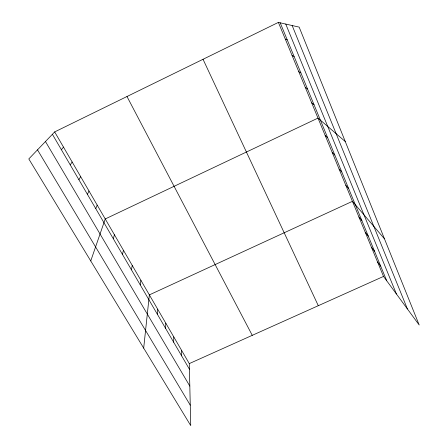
<?xml version="1.0" encoding="UTF-8"?>
<svg xmlns="http://www.w3.org/2000/svg" width="448" height="448" viewBox="0 0 448 448"><rect width="100%" height="100%" fill="white"/><g stroke="black" fill="none" stroke-linecap="round" stroke-linejoin="round"><path stroke-width="0.67" d="M173.667 342.205L173.779 336.913M165.558 328.306L165.799 323.176M157.287 314.126L157.657 309.17M143.685 348.118L149.358 294.885L352.442 201.32L384.479 238.851M140.241 284.894L140.89 280.308M131.449 269.825L132.25 265.44M122.478 254.442L123.435 250.264M113.31 238.734L114.43 234.774M90.742 260.943L105.241 218.954L317.996 118.098L345.262 141.523M95.76 208.634L97.199 205.106M87.41 194.32L89.006 191.005M78.904 179.738L80.657 176.646M70.235 164.875L72.156 162.014M61.398 149.733L63.498 147.106M54.673 131.914L28.801 158.934L190.736 425.6L189.286 363.602L54.673 131.914L278.382 22.4L299.169 27.121L419.199 325.018L383.527 276.422L278.382 22.4M189.286 363.602L383.527 276.422M285.309 39.127L287.235 39.844M292.096 55.53L294.129 56.538M298.754 71.618L300.888 72.912M305.29 87.405L307.518 88.967M311.702 102.894L314.026 104.714M325.181 135.453L327.69 137.805M332.209 152.443L334.813 155.058M339.097 169.075L341.79 171.948M345.839 185.366L348.617 188.479M358.91 216.95L361.85 220.522M365.249 232.266L368.262 236.051M371.465 247.279L374.545 251.266M377.558 261.996L380.705 266.179M37.492 149.856L190.26 405.177M45.461 141.534L189.812 386.086M52.394 134.294L189.414 369.202M126.986 96.516L252.263 335.339M203.034 59.287L318.298 305.698M280.202 22.814L386.736 280.795M285.751 24.074L396.43 293.994M292.158 25.53L407.411 308.958M181.608 350.386L181.619 355.835"/></g></svg>
